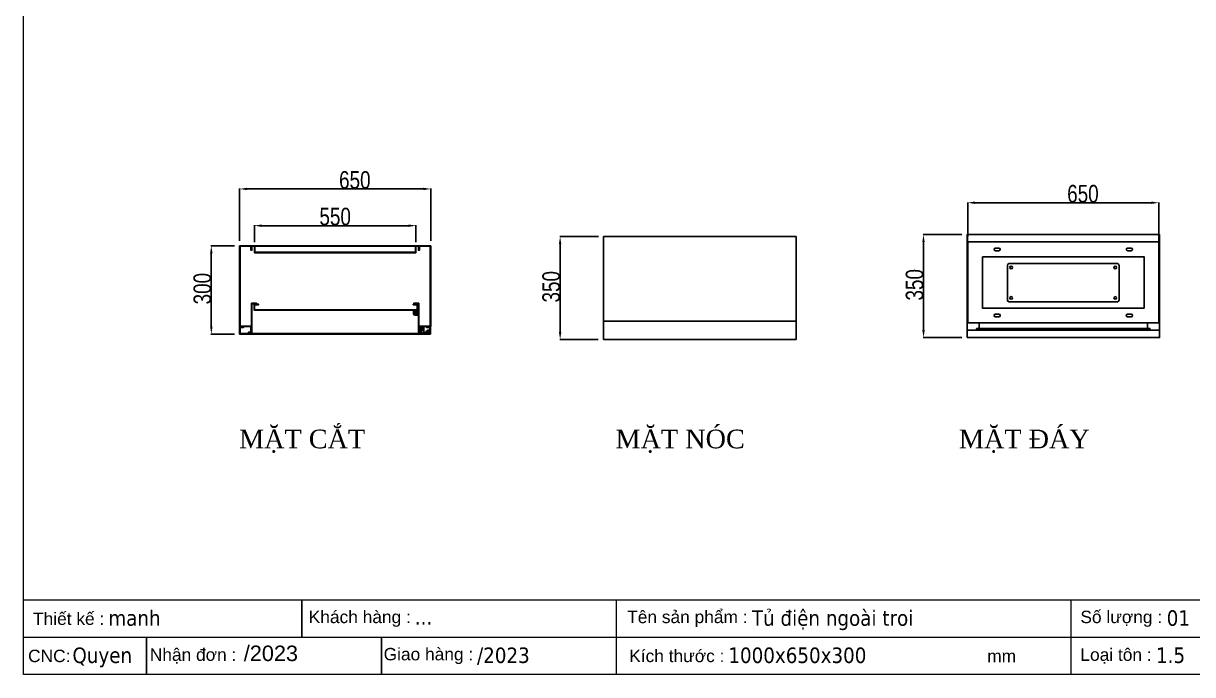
# Model space of a CAD drawing. Header units: inches. Extents: x 21 to 136330, y 8 to 58290.
# Drawn here: x 26641 to 30620, y 35034 to 37250 of the extents above; entities that cross this region are included whole.
import ezdxf
from ezdxf.enums import TextEntityAlignment as Align

# ---------------------------------------------------------------- set-up
doc = ezdxf.new("R2010")
doc.units = ezdxf.units.IN
doc.header["$MEASUREMENT"] = 0
for name, color, linetype in [('0 KHUNG KT01', 7, 'Continuous'), ('1-EMC-ACESS', 4, 'Continuous'), ('@.0.DM. NÉT CHÍNH', 7, 'Continuous'), ('@.0.DM. NÉT CHÍNH @ 1', 7, 'Continuous'), ('@.DM. THIẾT BỊ', 7, 'Continuous')]:
    doc.layers.add(name, color=color, linetype=linetype)
doc.layers.add('0 TĂNG CỨNG', color=7, linetype='Continuous', lineweight=15)
doc.styles.add('ARIAL', font='arial.ttf')
doc.styles.add('roman', font='roman.shx', dxfattribs={"width": 0.8})
doc.styles.add('Tahoma (Input Text)', font='tahoma.ttf')
doc.dimstyles.new('Kích thước Duy Mạnh', dxfattribs={"dimtxt": 30, "dimasz": 25, "dimexe": 1.25, "dimexo": 20, "dimtad": 1, "dimdec": 1, "dimtxsty": 'roman', "dimcen": 2.5, "dimclrd": 8, "dimclre": 8, "dimclrt": 2, "dimadec": 0, "dimazin": 0, "dimtfac": 1, "dimtdec": 1, "dimtix": 1, "dimtmove": 0, "dimatfit": 3, "dimfxl": 1, "dimtfillclr": 1, "dimarcsym": 0})

# ---------------------------------------------------------------- blocks, each defined once
blk = doc.blocks.new('KHUNG KT1')
at = {"color": 7}
for p, q in [((7128, -4752), (0, -4752)), ((2294.1, -4752), (2294.1, -5040)), ((4052.8, -4752), (4052.8, -5040)), ((4848, -4896), (0, -4896))]:
    blk.add_line(p, q, dxfattribs=at)
blk.add_lwpolyline([(0, 0), (7128, 0), (7128, -5040), (0, -5040)], close=True, dxfattribs=at)
at = {"layer": '0 KHUNG KT01'}
for p, q in [((1077.9, -4752), (1077.9, -4896)), ((476.3, -4896), (476.3, -5040)), ((1385.1, -4896), (1385.1, -5040))]:
    blk.add_line(p, q, dxfattribs=at)
at = {"color": 2, "char_height": 48, "width": 2202.321, "attachment_point": 4, "style": 'ARIAL'}
for s, insert in [('  Thiết kế :', (0, -4824)), ('  Khách hàng :', (1066.9, -4824)), ('  Tên sản phẩm :', (2299.1, -4824)), ('  Số lượng :', (4052.8, -4824)), ('CNC:', (18.2, -4968)), ('  Nhận đơn :', (451.9, -4968)), ('  Giao hàng :', (1356.7, -4968)), ('  Kích thước :', (2307, -4968)), ('mm', (3729.5, -4968)), ('  Loại tôn :', (4052.8, -4968))]:
    blk.add_mtext(s, dxfattribs=dict(at, insert=insert))
at = {"color": 1, "style": 'Tahoma (Input Text)', "flags": 8}
for tag, p in [('#01', (328.9, -4851.1)), ('#03', (1514.7, -4846.3)), ('#05', (2819, -4851.1)), ('#07', (4424, -4851.1)), ('#09', (5172.9, -4851.1)), ('#02', (189.8, -4995.1)), ('#04', (1755.3, -4995.1)), ('#06', (2727.8, -4995.1)), ('#08', (4382.7, -4995.1)), ('#10', (5172.9, -4995.1))]:
    blk.add_attdef(tag, p, '', height=60, dxfattribs=at)
blk.add_attdef('#11', text='', height=60, dxfattribs=at).set_placement((6996, -4961.6), align=Align.CENTER)
at = {"layer": '0 TĂNG CỨNG', "color": 1, "style": 'ARIAL'}
blk.add_attdef('#12', (852.8, -4987.6), '', height=60, dxfattribs=at)
blk = doc.blocks.new('*D735')
at = {"layer": '@.0.DM. NÉT CHÍNH', "color": 8, "lineweight": -2, "transparency": 16777216}
for p, q in [((27360.2, 36493.1), (27279.6, 36493.1)), ((27360.2, 36193.1), (27279.6, 36193.1))]:
    blk.add_line(p, q, dxfattribs=at)
at = {"layer": '@.0.DM. NÉT CHÍNH', "lineweight": -2, "transparency": 16777216}
blk.add_line((27280.8, 36468.1), (27280.8, 36218.1), dxfattribs=at)
at = {"layer": '@.0.DM. NÉT CHÍNH', "transparency": 16777216}
for points in [[(27276.7, 36468.1), (27285, 36468.1), (27280.8, 36493.1)], [(27276.7, 36218.1), (27285, 36218.1), (27280.8, 36193.1)]]:
    blk.add_solid(points, dxfattribs=at)
at = {"layer": 'Defpoints', "color": 0, "transparency": 16777216}
for p in [(27380.2, 36493.1), (27280.8, 36193.1), (27380.2, 36193.1)]:
    blk.add_point(p, dxfattribs=at)
at = {"layer": '@.0.DM. NÉT CHÍNH', "color": 2, "transparency": 16777216, "insert": (27220.2, 36293.9), "char_height": 60, "attachment_point": 1, "rotation": 90, "style": 'roman'}
blk.add_mtext('300', dxfattribs=at)
blk = doc.blocks.new('*D736')
at = {"layer": '@.0.DM. NÉT CHÍNH', "color": 8, "lineweight": -2, "transparency": 16777216}
for p, q in [((27377.2, 36510.1), (27377.2, 36687.9)), ((28027.2, 36510.1), (28027.2, 36687.9))]:
    blk.add_line(p, q, dxfattribs=at)
at = {"layer": '@.0.DM. NÉT CHÍNH', "lineweight": -2, "transparency": 16777216}
blk.add_line((27402.2, 36686.6), (28002.2, 36686.6), dxfattribs=at)
at = {"layer": '@.0.DM. NÉT CHÍNH', "transparency": 16777216}
for points in [[(27402.2, 36690.8), (27402.2, 36682.5), (27377.2, 36686.6)], [(28002.2, 36690.8), (28002.2, 36682.5), (28027.2, 36686.6)]]:
    blk.add_solid(points, dxfattribs=at)
at = {"layer": 'Defpoints', "color": 0, "transparency": 16777216}
for p in [(28027.2, 36686.6), (27377.2, 36490.1), (28027.2, 36490.1)]:
    blk.add_point(p, dxfattribs=at)
at = {"layer": '@.0.DM. NÉT CHÍNH', "color": 2, "transparency": 16777216, "insert": (27715.5, 36747.3), "char_height": 60, "attachment_point": 1, "style": 'roman'}
blk.add_mtext('650', dxfattribs=at)
blk = doc.blocks.new('*D737')
at = {"layer": '@.0.DM. NÉT CHÍNH', "color": 8, "lineweight": -2, "transparency": 16777216}
for p, q in [((29854.5, 36524.5), (29854.5, 36641.1)), ((30504.5, 36524.5), (30504.5, 36641.1))]:
    blk.add_line(p, q, dxfattribs=at)
at = {"layer": '@.0.DM. NÉT CHÍNH', "lineweight": -2, "transparency": 16777216}
blk.add_line((29879.5, 36639.8), (30479.5, 36639.8), dxfattribs=at)
at = {"layer": '@.0.DM. NÉT CHÍNH', "transparency": 16777216}
for points in [[(29879.5, 36644), (29879.5, 36635.7), (29854.5, 36639.8)], [(30479.5, 36644), (30479.5, 36635.7), (30504.5, 36639.8)]]:
    blk.add_solid(points, dxfattribs=at)
at = {"layer": 'Defpoints', "color": 0, "transparency": 16777216}
for p in [(30504.5, 36639.8), (29854.5, 36504.5), (30504.5, 36504.5)]:
    blk.add_point(p, dxfattribs=at)
at = {"layer": '@.0.DM. NÉT CHÍNH', "color": 2, "transparency": 16777216, "insert": (30192.8, 36700.5), "char_height": 60, "attachment_point": 1, "style": 'roman'}
blk.add_mtext('650', dxfattribs=at)
blk = doc.blocks.new('*D738')
at = {"layer": '@.0.DM. NÉT CHÍNH', "color": 8, "lineweight": -2, "transparency": 16777216}
for p, q in [((29834, 36531.2), (29702.8, 36531.2)), ((29834, 36181.2), (29702.8, 36181.2))]:
    blk.add_line(p, q, dxfattribs=at)
at = {"layer": '@.0.DM. NÉT CHÍNH', "lineweight": -2, "transparency": 16777216}
blk.add_line((29704, 36506.2), (29704, 36206.2), dxfattribs=at)
at = {"layer": '@.0.DM. NÉT CHÍNH', "transparency": 16777216}
for points in [[(29699.9, 36506.2), (29708.2, 36506.2), (29704, 36531.2)], [(29699.9, 36206.2), (29708.2, 36206.2), (29704, 36181.2)]]:
    blk.add_solid(points, dxfattribs=at)
at = {"layer": 'Defpoints', "color": 0, "transparency": 16777216}
for p in [(29854, 36531.2), (29704, 36181.2), (29854, 36181.2)]:
    blk.add_point(p, dxfattribs=at)
at = {"layer": '@.0.DM. NÉT CHÍNH', "color": 2, "transparency": 16777216, "insert": (29643.4, 36307), "char_height": 60, "attachment_point": 1, "rotation": 90, "style": 'roman'}
blk.add_mtext('350', dxfattribs=at)
blk = doc.blocks.new('*D739')
at = {"layer": '@.0.DM. NÉT CHÍNH', "color": 8, "lineweight": -2, "transparency": 16777216}
for p, q in [((28598.6, 36524.5), (28466.4, 36524.5)), ((28597.6, 36174.5), (28466.4, 36174.5))]:
    blk.add_line(p, q, dxfattribs=at)
at = {"layer": '@.0.DM. NÉT CHÍNH', "lineweight": -2, "transparency": 16777216}
blk.add_line((28467.6, 36199.5), (28467.6, 36499.5), dxfattribs=at)
at = {"layer": '@.0.DM. NÉT CHÍNH', "transparency": 16777216}
for points in [[(28463.5, 36499.5), (28471.8, 36499.5), (28467.6, 36524.5)], [(28463.5, 36199.5), (28471.8, 36199.5), (28467.6, 36174.5)]]:
    blk.add_solid(points, dxfattribs=at)
at = {"layer": 'Defpoints', "color": 0, "transparency": 16777216}
for p in [(28467.6, 36524.5), (28618.6, 36524.5), (28617.6, 36174.5)]:
    blk.add_point(p, dxfattribs=at)
at = {"layer": '@.0.DM. NÉT CHÍNH', "color": 2, "transparency": 16777216, "insert": (28407, 36300.3), "char_height": 60, "attachment_point": 1, "rotation": 90, "style": 'roman'}
blk.add_mtext('350', dxfattribs=at)
blk = doc.blocks.new('*D740')
at = {"layer": '@.0.DM. NÉT CHÍNH', "color": 8, "lineweight": -2, "transparency": 16777216}
for p, q in [((27427.2, 36505.5), (27427.2, 36563)), ((27977.2, 36505.5), (27977.2, 36563))]:
    blk.add_line(p, q, dxfattribs=at)
at = {"layer": '@.0.DM. NÉT CHÍNH', "lineweight": -2, "transparency": 16777216}
blk.add_line((27452.2, 36561.7), (27952.2, 36561.7), dxfattribs=at)
at = {"layer": '@.0.DM. NÉT CHÍNH', "transparency": 16777216}
for points in [[(27452.2, 36565.9), (27452.2, 36557.5), (27427.2, 36561.7)], [(27952.2, 36565.9), (27952.2, 36557.5), (27977.2, 36561.7)]]:
    blk.add_solid(points, dxfattribs=at)
at = {"layer": 'Defpoints', "color": 0, "transparency": 16777216}
for p in [(27977.2, 36561.7), (27427.2, 36485.5), (27977.2, 36485.5)]:
    blk.add_point(p, dxfattribs=at)
at = {"layer": '@.0.DM. NÉT CHÍNH', "color": 2, "transparency": 16777216, "insert": (27702.2, 36592.3), "char_height": 60, "attachment_point": 5, "style": 'roman'}
blk.add_mtext('550', dxfattribs=at)
blk = doc.blocks.new('HL011-1-4')
h = blk.add_hatch()
h.set_pattern_fill('ANSI31', color=2, scale=0.5, style=0)
h.set_pattern_definition([(45, (0, 0), (-1.12253, 1.12253), [])])
h.paths.add_polyline_path([(2.5, 0), (8.5, 0), (8.5, 12), (2.5, 12)])
at = {"color": 1}
for p, q in [((7, 23.5), (0, 10)), ((0, 0), (0, 10)), ((11, 0), (0, 0)), ((7, 23.5), (26, 23.5)), ((11, 0), (11, 19.5)), ((11, 19.5), (17, 19.5)), ((17, 19.5), (21.2, 13.9))]:
    blk.add_line(p, q, dxfattribs=at)
at = {"color": 2}
blk.add_lwpolyline([(2.5, 0), (2.5, 12), (8.5, 12), (8.5, 0)], dxfattribs=at)
at = {"color": 1}
blk.add_lwpolyline([(5.7, 21), (3, 21), (3, 23.5), (7, 23.5)], dxfattribs=at)
blk.add_circle((26, 17.5), 3.5, dxfattribs=at)
blk.add_arc((26, 17.5), 6, 216.8699, 90, dxfattribs=at)
blk = doc.blocks.new('BL012')
at = {"layer": '@.DM. THIẾT BỊ'}
h = blk.add_hatch(dxfattribs=at)
h.set_pattern_fill('ANSI31', color=2, scale=0.5, angle=90, style=0)
h.set_pattern_definition([(135, (23302.7808, 85186.7055), (1.122532015, 1.122532015), [])])
edge = h.paths.add_edge_path()
edge.add_line((-3, 0), (-3, 6))
edge.add_arc((-2, 6), 1, 90, 180, ccw=False)
edge.add_line((-2, 7), (2, 7))
edge.add_arc((2, 6), 1, 0, 90, ccw=False)
edge.add_line((3, 6), (3, 0))
edge.add_line((3, 0), (-3, 0))
at = {"layer": '@.DM. THIẾT BỊ', "color": 8}
for p, q in [((-0.7, 10.5), (0.7, 10.5)), ((0, 11.2), (0, 9.7))]:
    blk.add_line(p, q, dxfattribs=at)
at = {"layer": '@.DM. THIẾT BỊ', "color": 1}
blk.add_lwpolyline([(-6, 10.5), (-6, 0), (6, 0), (6, 10.5)], dxfattribs=at)
at = {"layer": '@.DM. THIẾT BỊ', "color": 2}
blk.add_lwpolyline([(-3, 0), (-3, 6, -0.414214), (-2, 7), (2, 7, -0.414214), (3, 6), (3, 0)], format="xyb", close=True, dxfattribs=at)
at = {"layer": '@.DM. THIẾT BỊ', "color": 1}
blk.add_circle((0, 10.5), 3, dxfattribs=at)
blk.add_circle((0, 10.5), 3, dxfattribs=at)
for start, end in [(0, 180), (300, 240)]:
    blk.add_arc((0, 10.5), 6, start, end, dxfattribs=at)

msp = doc.modelspace()

# ---------------------------------------------------------------- linework, layer by layer
at = {"layer": '@.0.DM. NÉT CHÍNH'}
for p, q in [((30454.4533, 36456.1936), (29904.5947, 36456.1936)), ((29904.5947, 36281.1936), (30454.4533, 36281.1936))]:
    msp.add_line(p, q, dxfattribs=at)
for points in [[(28615.6284, 36174.5153), (29270.6284, 36174.5153), (29270.6284, 36524.5177), (28615.6284, 36524.5177)], [(29852.024, 36181.1912), (30507.024, 36181.1912), (30507.024, 36531.1936), (29852.024, 36531.1936)], [(30505.024, 36506.1936), (29854.024, 36506.1936), (29854.024, 36531.1936), (30505.024, 36531.1936)], [(27415.6894, 36199.6116), (27417.1894, 36199.6116), (27417.1894, 36219.6116), (27378.6894, 36219.6116), (27378.6894, 36491.6116), (27415.6894, 36491.6116), (27415.6894, 36478.1116), (27417.1894, 36478.1116), (27417.1894, 36493.1116), (27377.1894, 36493.1116), (27377.1894, 36218.1116), (27415.6894, 36218.1116)], [(27418.6894, 36491.6116), (27985.6894, 36491.6116), (27985.6894, 36478.1116), (27987.1894, 36478.1116), (27987.1894, 36493.1116), (27417.1894, 36493.1116), (27417.1894, 36478.1116), (27418.6894, 36478.1116)], [(27977.1894, 36491.6116), (27975.6894, 36491.6116), (27975.6894, 36471.1116), (27428.6894, 36471.1116), (27428.6894, 36491.6116), (27427.1894, 36491.6116), (27427.1894, 36469.6116), (27977.1894, 36469.6116)], [(27988.6894, 36218.1116), (28027.1894, 36218.1116), (28027.1894, 36493.1116), (27987.1894, 36493.1116), (27987.1894, 36478.1116), (27988.6894, 36478.1116), (27988.6894, 36491.6116), (28025.6894, 36491.6116), (28025.6894, 36219.6116), (27987.1894, 36219.6116), (27987.1894, 36199.6116), (27988.6894, 36199.6116)], [(29854.524, 36506.1936), (30504.524, 36506.1936), (30504.524, 36231.1936), (29854.524, 36231.1936)], [(29904.524, 36456.1936), (30454.524, 36456.1936), (30454.524, 36281.1936), (29904.524, 36281.1936)], [(27417.6894, 36199.1116), (27407.1894, 36199.1116), (27407.1894, 36197.6116), (27419.1894, 36197.6116), (27419.1894, 36296.1116), (27434.6894, 36296.1116), (27434.6894, 36297.6116), (27417.6894, 36297.6116)], [(27426.6894, 36294.1116), (27426.6894, 36274.1116), (27982.6894, 36274.1116), (27982.6894, 36294.1116), (27967.6894, 36294.1116), (27967.6894, 36292.6116), (27981.1894, 36292.6116), (27981.1894, 36275.6116), (27428.1894, 36275.6116), (27428.1894, 36292.6116), (27441.6894, 36292.6116), (27441.6894, 36294.1116)], [(27969.6894, 36296.1116), (27985.1894, 36296.1116), (27985.1894, 36197.6116), (27997.1894, 36197.6116), (27997.1894, 36199.1116), (27986.6894, 36199.1116), (27986.6894, 36297.6116), (27969.6894, 36297.6116)], [(28026.1894, 36216.6116), (28013.1894, 36216.6116), (28013.1894, 36215.1116), (28024.6894, 36215.1116), (28024.6894, 36194.6116), (27378.6894, 36194.6116), (27378.6894, 36215.1116), (27390.1894, 36215.1116), (27390.1894, 36216.6116), (27377.1894, 36216.6116), (27377.1894, 36193.1116), (28026.1894, 36193.1116)], [(28615.6284, 36174.5153), (29270.6284, 36174.5153), (29270.6284, 36237.075), (28615.6284, 36237.075)], [(29852.024, 36181.1912), (30507.024, 36181.1912), (30507.024, 36206.1947), (29852.024, 36206.1947)], [(29884.524, 36212.1936), (30474.524, 36212.1936), (30474.524, 36210.6936), (29884.524, 36210.6936)], [(30466.024, 36212.1936), (29893.024, 36212.1936), (29893.024, 36231.1936), (30466.024, 36231.1936)]]:
    msp.add_lwpolyline(points, close=True, dxfattribs=at)
for points in [[(29948.524, 36485.6936), (29954.524, 36485.6936), (29960.524, 36485.6936, -1), (29960.524, 36476.6936), (29954.524, 36476.6936), (29948.524, 36476.6936, -1)], [(30398.524, 36485.6936), (30404.524, 36485.6936), (30410.524, 36485.6936, -1), (30410.524, 36476.6936), (30404.524, 36476.6936), (30398.524, 36476.6936, -1)], [(29995.524, 36302.6936, -0.414213562), (29989.524, 36308.6936), (29989.524, 36426.6936, -0.414213562), (29995.524, 36432.6936), (30363.524, 36432.6936, -0.414213562), (30369.524, 36426.6936), (30369.524, 36308.6936, -0.414213562), (30363.524, 36302.6936)], [(29954.524, 36251.6936), (29948.524, 36251.6936, -1), (29948.524, 36260.6936), (29954.524, 36260.6936), (29960.524, 36260.6936, -1), (29960.524, 36251.6936)], [(30404.524, 36251.6936), (30398.524, 36251.6936, -1), (30398.524, 36260.6936), (30404.524, 36260.6936), (30410.524, 36260.6936, -1), (30410.524, 36251.6936)]]:
    msp.add_lwpolyline(points, format="xyb", close=True, dxfattribs=at)
for centre in [(30002.524, 36419.6936), (30356.524, 36419.6936), (30002.524, 36315.6936), (30356.524, 36315.6936)]:
    msp.add_circle(centre, 4.5, dxfattribs=at)

# ---------------------------------------------------------------- block references
at = {"color": 8}
for p, rotation in [((27974.6894, 36274.1116), 180), ((27985.1894, 36263.6116), 90)]:
    msp.add_blockref('BL012', p, dxfattribs=dict(at, rotation=rotation))
at = {"color": 7, "xscale": -1, "rotation": 180}
msp.add_blockref('HL011-1-4', (27992.6894, 36218.1116), dxfattribs=at)
at = {"layer": '0 TĂNG CỨNG', "color": 1}
ref = msp.add_blockref('KHUNG KT1', (26641.411, 39465.8614), dxfattribs=dict(at, xscale=0.8792977987369557, yscale=0.8792977987369557, zscale=0.8792977987369557))
ref.add_attrib('#12', '/2023', (27391.3197, 35080.2708), dxfattribs={"color": 1, "height": 52.75787, "style": 'ARIAL'})
ref.add_attrib('#01', 'manh', (26930.637, 35200.3346), dxfattribs={"layer": '0', "color": 1, "height": 52.75787, "style": 'Tahoma (Input Text)'})
ref.add_attrib('#03', '...', (27973.2995, 35204.4995), dxfattribs={"layer": '0', "color": 1, "height": 52.75787, "style": 'Tahoma (Input Text)'})
ref.add_attrib('#04', '/2023', (28184.8449, 35073.7157), dxfattribs={"layer": '0', "color": 1, "height": 52.75787, "style": 'Tahoma (Input Text)'})
ref.add_attrib('#05', 'Tủ điện ngoài troi', (29120.1594, 35200.3346), dxfattribs={"layer": '0', "color": 1, "height": 52.757868, "style": 'Tahoma (Input Text)'})
ref.add_attrib('#06', '1000x650x300', (29039.9966, 35073.7157), dxfattribs={"layer": '0', "color": 1, "height": 52.757868, "style": 'Tahoma (Input Text)'})
ref.add_attrib('#07', '01', (30531.4375, 35200.3346), dxfattribs={"layer": '0', "color": 1, "height": 52.75787, "style": 'Tahoma (Input Text)'})
ref.add_attrib('#08', '1.5', (30495.0688, 35073.7157), dxfattribs={"layer": '0', "color": 1, "height": 52.75787, "style": 'Tahoma (Input Text)'})
ref.add_attrib('#02', 'Quyen', (26808.2896, 35073.7157), dxfattribs={"layer": '0', "color": 1, "height": 52.75787, "style": 'Tahoma (Input Text)'})

# ---------------------------------------------------------------- texts
at = {"layer": '1-EMC-ACESS', "color": 1, "linetype": 'ByBlock', "lineweight": -2, "char_height": 63.504, "width": 972.626469, "attachment_point": 2, "style": 'ARIAL'}
for s, insert in [('{\\fTimes New Roman|b0|i0|c0|p18;\\C7;MẶT CẮT}', (27589.9074, 35867.7173)), ('{\\fTimes New Roman|b0|i0|c0|p18;\\C7;MẶT NÓC}', (28876.0575, 35867.7173)), ('{\\fTimes New Roman|b0|i0|c0|p18;\\C7;MẶT ĐÁY}', (30047.0937, 35867.7173))]:
    msp.add_mtext(s, dxfattribs=dict(at, insert=insert))

# ---------------------------------------------------------------- dimensions: what is measured, and where the dimension line sits
at = {"layer": '@.0.DM. NÉT CHÍNH @ 1'}
for base, p1, p2, angle, picture, middle in [((28027.1894, 36686.6373), (27377.1894, 36490.1116), (28027.1894, 36490.1116), 180, '*D736', (27777.1894, 36686.6373)), ((30504.524, 36639.8459), (29854.524, 36504.4936), (30504.524, 36504.4936), 180, '*D737', (30254.524, 36639.8459)), ((28467.6284, 36524.5177), (28617.6284, 36174.5153), (28618.6284, 36524.5177), 270, '*D739', (28467.6284, 36362.0165)), ((29704.024, 36181.1944), (29854.024, 36531.1936), (29854.024, 36181.1944), 90, '*D738', (29704.024, 36368.694)), ((27280.8212, 36193.1116), (27380.1894, 36493.1116), (27380.1894, 36193.1116), 90, '*D735', (27280.8212, 36355.6116))]:
    dim = msp.add_linear_dim(base=base, p1=p1, p2=p2, angle=angle, dimstyle='Kích thước Duy Mạnh', override={"dimscale": 1, "dimtxt": 60, "dimdec": 0, "dimclrd": 256, "dimtdec": 0, "dimtix": 1, "dimtofl": 0, "dimtmove": 0, "dimatfit": 1}, dxfattribs=at)
    dim.commit()
    dim.dimension.update_dxf_attribs({"geometry": picture, "text_midpoint": middle, "dimtype": 128})
at = {"layer": '@.0.DM. NÉT CHÍNH @ 1', "color": 6}
dim = msp.add_linear_dim(base=(27977.1894, 36561.7036), p1=(27427.1894, 36485.4945), p2=(27977.1894, 36485.4945), dimstyle='Kích thước Duy Mạnh', override={"dimscale": 1, "dimtxt": 60, "dimdec": 0, "dimclrd": 256, "dimtdec": 0, "dimtix": 1, "dimtofl": 1, "dimtmove": 0, "dimatfit": 3}, dxfattribs=at)
dim.commit()
dim.dimension.update_dxf_attribs({"geometry": '*D740', "text_midpoint": (27702.1894, 36592.3286)})

doc.saveas('drawing.dxf')
